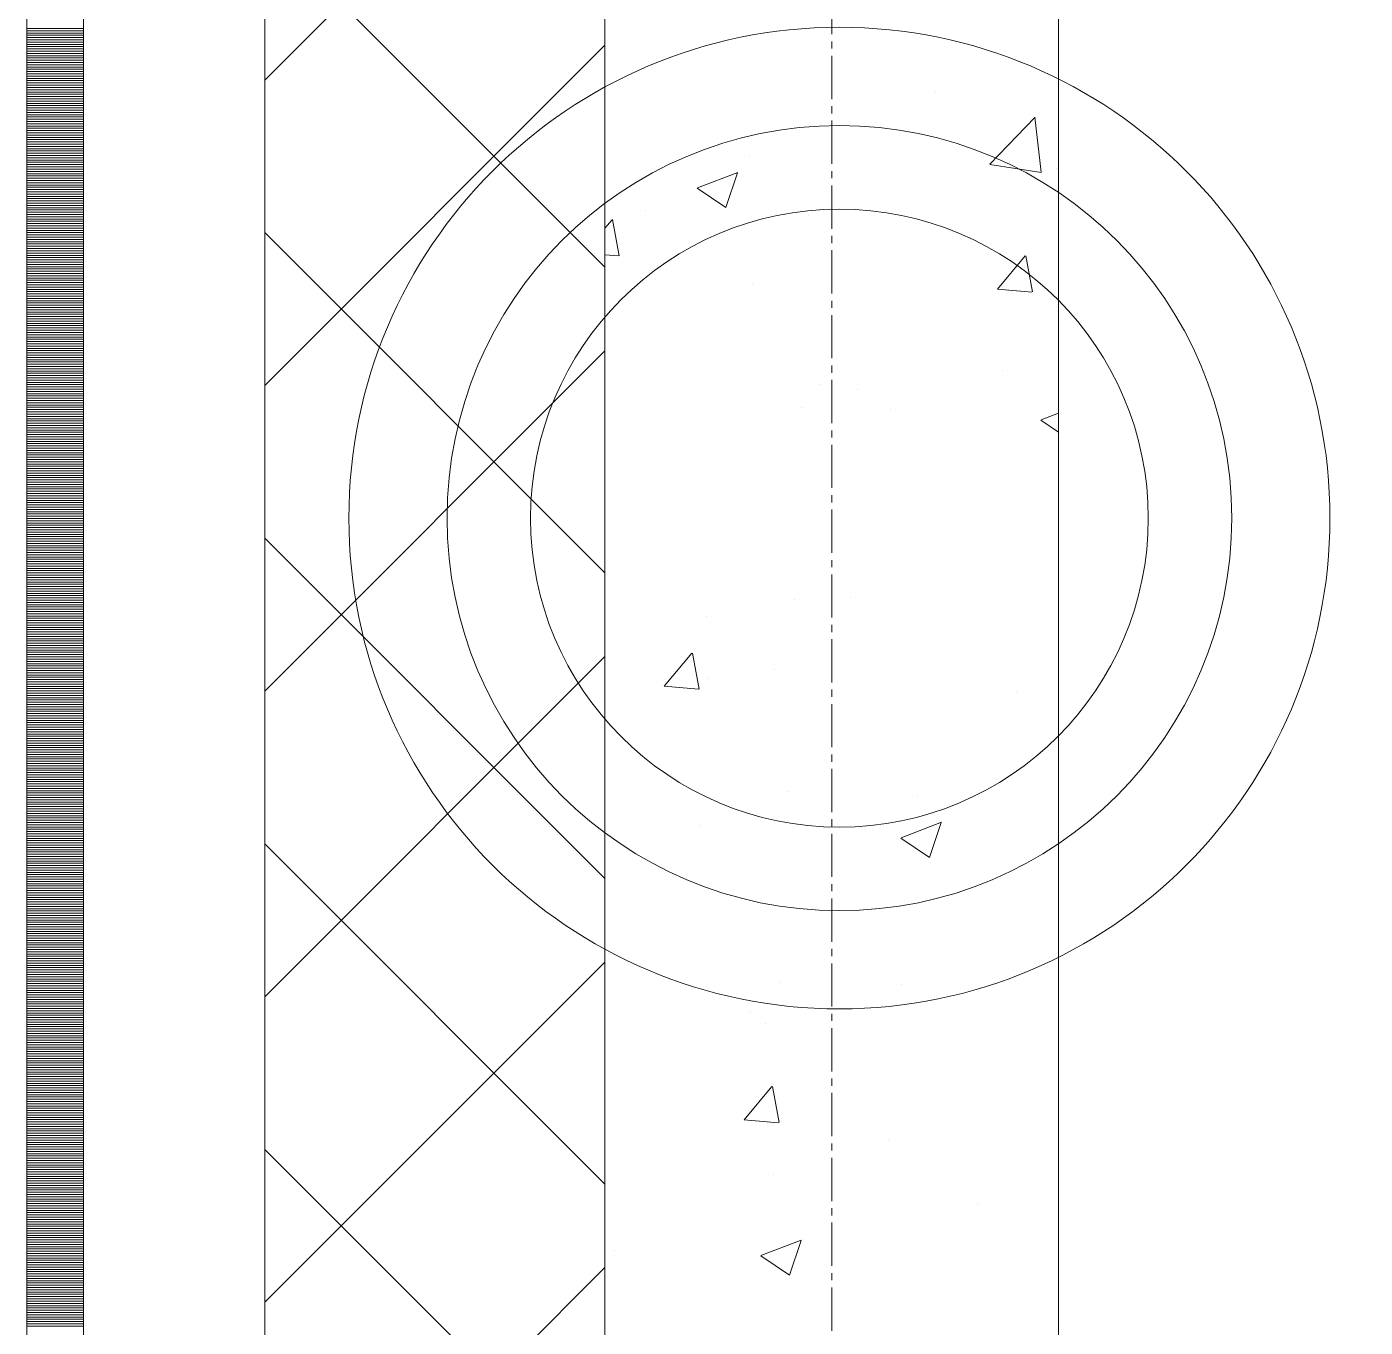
# Model space of a CAD drawing. Header units: millimetres. Extents: x 538266 to 1167394, y 114608 to 637157.
# Drawn here: x 828883 to 829473, y 197498 to 198072 of the extents above; entities that cross this region are included whole.
import ezdxf
from ezdxf.enums import TextEntityAlignment as Align

# ---------------------------------------------------------------- set-up
doc = ezdxf.new("R2010")
doc.units = ezdxf.units.MM
doc.linetypes.add('CENTER2', pattern=[28.575, 19.05, -3.175, 3.175, -3.175])
doc.linetypes.add('DASHED', pattern=[19.05, 12.7, -6.35])
doc.layers.get('Defpoints').update_dxf_attribs({"color": 140})
doc.layers.add('АР_Делит', color=120, linetype='Continuous', lineweight=0, plot=False)
for name, color, linetype, lineweight in [('АР_Стены ПЕНОблок', 52, 'Continuous', 20), ('АР_Тонкая', 254, 'Continuous', 5), ('АР_Утеплитель', 31, 'Continuous', 0), ('АР_Штриховка', 8, 'Continuous', 0)]:
    doc.layers.add(name, color=color, linetype=linetype, lineweight=lineweight)
doc.layers.add('РД_Оси_100', color=7, linetype='Continuous', lineweight=0, true_color=0x525252)
doc.styles.add('style1', font='ARIALN.TTF')

# ---------------------------------------------------------------- blocks, each defined once
blk = doc.blocks.new('2_этаж')
at = {"layer": 'АР_Делит', "color": 18, "true_color": 0x000000}
for radius in [216.34, 173.04, 136.21]:
    blk.add_circle((672876.96, 197855.17), radius, dxfattribs=at)
at = {"layer": 'АР_Стены ПЕНОблок', "color": 18, "linetype": 'Continuous', "lineweight": 20, "true_color": 0x000000}
for p, q in [((672773.57, 213213.25), (672773.57, 137013.25)), ((672973.57, 137013.25), (672973.57, 213213.25))]:
    blk.add_line(p, q, dxfattribs=at)
at = {"layer": 'АР_Тонкая', "color": 18, "linetype": 'Continuous', "lineweight": 5, "true_color": 0x000000}
for p, q in [((672518.57, 213213.25), (672518.57, 137013.25)), ((672543.57, 213213.25), (672543.57, 137013.25)), ((672543.57, 137013.25), (672543.57, 213213.25)), ((672623.57, 137013.25), (672623.57, 213213.25))]:
    blk.add_line(p, q, dxfattribs=at)
at = {"layer": 'АР_Утеплитель', "color": 18, "linetype": 'Continuous', "lineweight": 0, "true_color": 0x000000}
for p, q in [((672623.57, 213213.25), (672623.57, 137013.25)), ((672773.57, 137013.25), (672773.57, 213213.25))]:
    blk.add_line(p, q, dxfattribs=at)
at = {"layer": 'АР_Штриховка', "color": 18, "linetype": 'Continuous', "lineweight": 0, "true_color": 0x000000}
for p, q in [((672623.57, 198048.28), (672773.57, 198198.28)), ((672773.57, 197965.72), (672623.57, 198115.72)), ((672518.57, 198071), (672543.57, 198071)), ((672518.57, 198070), (672543.57, 198070)), ((672518.57, 198069), (672543.57, 198069)), ((672518.57, 198068), (672543.57, 198068)), ((672518.57, 198067), (672543.57, 198067)), ((672518.57, 198066), (672543.57, 198066)), ((672518.57, 198065), (672543.57, 198065)), ((672518.57, 198064), (672543.57, 198064)), ((672518.57, 198063), (672543.57, 198063)), ((672518.57, 198062), (672543.57, 198062)), ((672518.57, 198061), (672543.57, 198061)), ((672518.57, 198060), (672543.57, 198060)), ((672518.57, 198059), (672543.57, 198059)), ((672518.57, 198058), (672543.57, 198058)), ((672623.57, 197913.58), (672773.57, 198063.58)), ((672518.57, 198057), (672543.57, 198057)), ((672518.57, 198056), (672543.57, 198056)), ((672518.57, 198055), (672543.57, 198055)), ((672518.57, 198054), (672543.57, 198054)), ((672518.57, 198053), (672543.57, 198053)), ((672518.57, 198052), (672543.57, 198052)), ((672518.57, 198051), (672543.57, 198051)), ((672518.57, 198050), (672543.57, 198050)), ((672518.57, 198049), (672543.57, 198049)), ((672518.57, 198048), (672543.57, 198048)), ((672518.57, 198047), (672543.57, 198047)), ((672783.77, 198049.02), (672783.77, 198049.02)), ((672518.57, 198046), (672543.57, 198046)), ((672518.57, 198045), (672543.57, 198045)), ((672518.57, 198044), (672543.57, 198044)), ((672518.57, 198043), (672543.57, 198043)), ((672518.57, 198042), (672543.57, 198042)), ((672518.57, 198041), (672543.57, 198041)), ((672919.36, 198043.3), (672919.36, 198043.3)), ((672518.57, 198040), (672543.57, 198040)), ((672518.57, 198039), (672543.57, 198039)), ((672518.57, 198038), (672543.57, 198038)), ((672518.57, 198037), (672543.57, 198037)), ((672518.57, 198036), (672543.57, 198036)), ((672518.57, 198035), (672543.57, 198035)), ((672518.57, 198034), (672543.57, 198034)), ((672518.57, 198033), (672543.57, 198033)), ((672518.57, 198032), (672543.57, 198032)), ((672518.57, 198031), (672543.57, 198031)), ((672518.57, 198030), (672543.57, 198030)), ((672518.57, 198029), (672543.57, 198029)), ((672943.3, 198011.21), (672963.08, 198031.83)), ((672965.96, 198007.72), (672963.16, 198031.84)), ((672518.57, 198028), (672543.57, 198028)), ((672518.57, 198027), (672543.57, 198027)), ((672518.57, 198026), (672543.57, 198026)), ((672518.57, 198025), (672543.57, 198025)), ((672518.57, 198024), (672543.57, 198024)), ((672518.57, 198023), (672543.57, 198023)), ((672518.57, 198022), (672543.57, 198022)), ((672518.57, 198021), (672543.57, 198021)), ((672518.57, 198020), (672543.57, 198020)), ((672518.57, 198019), (672543.57, 198019)), ((672518.57, 198018), (672543.57, 198018)), ((672518.57, 198017), (672543.57, 198017)), ((672518.57, 198016), (672543.57, 198016)), ((672518.57, 198015), (672543.57, 198015)), ((672518.57, 198014), (672543.57, 198014)), ((672518.57, 198013), (672543.57, 198013)), ((672518.57, 198012), (672543.57, 198012)), ((672518.57, 198011), (672543.57, 198011)), ((672837.33, 198014.91), (672837.33, 198014.91)), ((672943.35, 198011.09), (672965.94, 198007.59)), ((672951.96, 198011.99), (672951.96, 198011.99)), ((672518.57, 198010), (672543.57, 198010)), ((672518.57, 198009), (672543.57, 198009)), ((672518.57, 198008), (672543.57, 198008)), ((672518.57, 198007), (672543.57, 198007)), ((672518.57, 198006), (672543.57, 198006)), ((672518.57, 198005), (672543.57, 198005)), ((672814.32, 198000.74), (672832.11, 198007.57)), ((672826.9, 197992.06), (672832.05, 198007.41)), ((672972.92, 198009.18), (672972.92, 198009.18)), ((672518.57, 198004), (672543.57, 198004)), ((672518.57, 198003), (672543.57, 198003)), ((672518.57, 198002), (672543.57, 198002)), ((672518.57, 198001), (672543.57, 198001)), ((672518.57, 198000), (672543.57, 198000)), ((672518.57, 197999), (672543.57, 197999)), ((672814.25, 198000.58), (672826.89, 197992.06)), ((672518.57, 197998), (672543.57, 197998)), ((672518.57, 197997), (672543.57, 197997)), ((672518.57, 197996), (672543.57, 197996)), ((672518.57, 197995), (672543.57, 197995)), ((672518.57, 197994), (672543.57, 197994)), ((672518.57, 197993), (672543.57, 197993)), ((672518.57, 197992), (672543.57, 197992)), ((672518.57, 197991), (672543.57, 197991)), ((672518.57, 197990), (672543.57, 197990)), ((672518.57, 197989), (672543.57, 197989)), ((672518.57, 197988), (672543.57, 197988)), ((672791.55, 197990.87), (672791.55, 197990.87)), ((672863.3, 197988.54), (672863.3, 197988.54)), ((672518.57, 197987), (672543.57, 197987)), ((672518.57, 197986), (672543.57, 197986)), ((672518.57, 197985), (672543.57, 197985)), ((672518.57, 197984), (672543.57, 197984)), ((672518.57, 197983), (672543.57, 197983)), ((672518.57, 197982), (672543.57, 197982)), ((672773.57, 197983), (672776.67, 197986.69)), ((672779.87, 197970.82), (672776.94, 197986.74)), ((672518.57, 197981), (672543.57, 197981)), ((672518.57, 197980), (672543.57, 197980)), ((672518.57, 197979), (672543.57, 197979)), ((672518.57, 197978), (672543.57, 197978)), ((672518.57, 197977), (672543.57, 197977)), ((672518.57, 197976), (672543.57, 197976)), ((672773.57, 197831.01), (672623.57, 197981.01)), ((672518.57, 197975), (672543.57, 197975)), ((672518.57, 197974), (672543.57, 197974)), ((672518.57, 197973), (672543.57, 197973)), ((672518.57, 197972), (672543.57, 197972)), ((672518.57, 197971), (672543.57, 197971)), ((672518.57, 197970), (672543.57, 197970)), ((672773.57, 197971.29), (672779.6, 197970.77)), ((672946.61, 197956.16), (672958.85, 197970.75)), ((672962.06, 197954.88), (672959.12, 197970.8)), ((672518.57, 197969), (672543.57, 197969)), ((672518.57, 197968), (672543.57, 197968)), ((672518.57, 197967), (672543.57, 197967)), ((672518.57, 197966), (672543.57, 197966)), ((672518.57, 197965), (672543.57, 197965)), ((672518.57, 197964), (672543.57, 197964)), ((672518.57, 197963), (672543.57, 197963)), ((672518.57, 197962), (672543.57, 197962)), ((672518.57, 197961), (672543.57, 197961)), ((672518.57, 197960), (672543.57, 197960)), ((672518.57, 197959), (672543.57, 197959)), ((672518.57, 197958), (672543.57, 197958)), ((672838.5, 197958.72), (672838.5, 197958.72)), ((672518.57, 197957), (672543.57, 197957)), ((672518.57, 197956), (672543.57, 197956)), ((672518.57, 197955), (672543.57, 197955)), ((672518.57, 197954), (672543.57, 197954)), ((672518.57, 197953), (672543.57, 197953)), ((672518.57, 197952), (672543.57, 197952)), ((672946.61, 197956.16), (672961.79, 197954.83)), ((672518.57, 197951), (672543.57, 197951)), ((672518.57, 197950), (672543.57, 197950)), ((672518.57, 197949), (672543.57, 197949)), ((672518.57, 197948), (672543.57, 197948)), ((672518.57, 197947), (672543.57, 197947)), ((672518.57, 197946), (672543.57, 197946)), ((672518.57, 197945), (672543.57, 197945)), ((672518.57, 197944), (672543.57, 197944)), ((672518.57, 197943), (672543.57, 197943)), ((672518.57, 197942), (672543.57, 197942)), ((672518.57, 197941), (672543.57, 197941)), ((672518.57, 197940), (672543.57, 197940)), ((672518.57, 197939), (672543.57, 197939)), ((672518.57, 197938), (672543.57, 197938)), ((672518.57, 197937), (672543.57, 197937)), ((672518.57, 197936), (672543.57, 197936)), ((672518.57, 197935), (672543.57, 197935)), ((672518.57, 197934), (672543.57, 197934)), ((672518.57, 197933), (672543.57, 197933)), ((672518.57, 197932), (672543.57, 197932)), ((672518.57, 197931), (672543.57, 197931)), ((672518.57, 197930), (672543.57, 197930)), ((672518.57, 197929), (672543.57, 197929)), ((672623.57, 197778.88), (672773.57, 197928.88)), ((672518.57, 197928), (672543.57, 197928)), ((672518.57, 197927), (672543.57, 197927)), ((672518.57, 197926), (672543.57, 197926)), ((672518.57, 197925), (672543.57, 197925)), ((672518.57, 197924), (672543.57, 197924)), ((672518.57, 197923), (672543.57, 197923)), ((672518.57, 197922), (672543.57, 197922)), ((672518.57, 197921), (672543.57, 197921)), ((672518.57, 197920), (672543.57, 197920)), ((672518.57, 197919), (672543.57, 197919)), ((672518.57, 197918), (672543.57, 197918)), ((672518.57, 197917), (672543.57, 197917)), ((672948.73, 197920.18), (672948.73, 197920.18)), ((672518.57, 197916), (672543.57, 197916)), ((672518.57, 197915), (672543.57, 197915)), ((672518.57, 197914), (672543.57, 197914)), ((672518.57, 197913), (672543.57, 197913)), ((672518.57, 197912), (672543.57, 197912)), ((672518.57, 197911), (672543.57, 197911)), ((672868.83, 197914.18), (672868.83, 197914.18)), ((672885.14, 197911.81), (672885.14, 197911.81)), ((672518.57, 197910), (672543.57, 197910)), ((672518.57, 197909), (672543.57, 197909)), ((672518.57, 197908), (672543.57, 197908)), ((672518.57, 197907), (672543.57, 197907)), ((672518.57, 197906), (672543.57, 197906)), ((672518.57, 197905), (672543.57, 197905)), ((672518.57, 197904), (672543.57, 197904)), ((672518.57, 197903), (672543.57, 197903)), ((672518.57, 197902), (672543.57, 197902)), ((672518.57, 197901), (672543.57, 197901)), ((672518.57, 197900), (672543.57, 197900)), ((672518.57, 197899), (672543.57, 197899)), ((672860.21, 197903.98), (672860.21, 197903.98)), ((672899.36, 197902.95), (672899.36, 197902.95)), ((672965.94, 197898.48), (672973.57, 197901.41)), ((672518.57, 197898), (672543.57, 197898)), ((672518.57, 197897), (672543.57, 197897)), ((672518.57, 197896), (672543.57, 197896)), ((672518.57, 197895), (672543.57, 197895)), ((672518.57, 197894), (672543.57, 197894)), ((672518.57, 197893), (672543.57, 197893)), ((672965.86, 197898.32), (672973.57, 197893.12)), ((672518.57, 197892), (672543.57, 197892)), ((672518.57, 197891), (672543.57, 197891)), ((672518.57, 197890), (672543.57, 197890)), ((672518.57, 197889), (672543.57, 197889)), ((672518.57, 197888), (672543.57, 197888)), ((672518.57, 197887), (672543.57, 197887)), ((672518.57, 197886), (672543.57, 197886)), ((672518.57, 197885), (672543.57, 197885)), ((672518.57, 197884), (672543.57, 197884)), ((672518.57, 197883), (672543.57, 197883)), ((672518.57, 197882), (672543.57, 197882)), ((672518.57, 197881), (672543.57, 197881)), ((672518.57, 197880), (672543.57, 197880)), ((672518.57, 197879), (672543.57, 197879)), ((672518.57, 197878), (672543.57, 197878)), ((672518.57, 197877), (672543.57, 197877)), ((672518.57, 197876), (672543.57, 197876)), ((672518.57, 197875), (672543.57, 197875)), ((672518.57, 197874), (672543.57, 197874)), ((672518.57, 197873), (672543.57, 197873)), ((672518.57, 197872), (672543.57, 197872)), ((672518.57, 197871), (672543.57, 197871)), ((672518.57, 197870), (672543.57, 197870)), ((672518.57, 197869), (672543.57, 197869)), ((672518.57, 197868), (672543.57, 197868)), ((672518.57, 197867), (672543.57, 197867)), ((672518.57, 197866), (672543.57, 197866)), ((672518.57, 197865), (672543.57, 197865)), ((672518.57, 197864), (672543.57, 197864)), ((672518.57, 197863), (672543.57, 197863)), ((672518.57, 197862), (672543.57, 197862)), ((672518.57, 197861), (672543.57, 197861)), ((672518.57, 197860), (672543.57, 197860)), ((672518.57, 197859), (672543.57, 197859)), ((672518.57, 197858), (672543.57, 197858)), ((672518.57, 197857), (672543.57, 197857)), ((672518.57, 197856), (672543.57, 197856)), ((672518.57, 197855), (672543.57, 197855)), ((672518.57, 197854), (672543.57, 197854)), ((672518.57, 197853), (672543.57, 197853)), ((672518.57, 197852), (672543.57, 197852)), ((672518.57, 197851), (672543.57, 197851)), ((672518.57, 197850), (672543.57, 197850)), ((672518.57, 197849), (672543.57, 197849)), ((672518.57, 197848), (672543.57, 197848)), ((672518.57, 197847), (672543.57, 197847)), ((672518.57, 197846), (672543.57, 197846)), ((672773.57, 197696.31), (672623.57, 197846.31)), ((672518.57, 197845), (672543.57, 197845)), ((672518.57, 197844), (672543.57, 197844)), ((672518.57, 197843), (672543.57, 197843)), ((672518.57, 197842), (672543.57, 197842)), ((672518.57, 197841), (672543.57, 197841)), ((672518.57, 197840), (672543.57, 197840)), ((672518.57, 197839), (672543.57, 197839)), ((672518.57, 197838), (672543.57, 197838)), ((672518.57, 197837), (672543.57, 197837)), ((672518.57, 197836), (672543.57, 197836)), ((672518.57, 197835), (672543.57, 197835)), ((672518.57, 197834), (672543.57, 197834)), ((672518.57, 197833), (672543.57, 197833)), ((672518.57, 197832), (672543.57, 197832)), ((672518.57, 197831), (672543.57, 197831)), ((672518.57, 197830), (672543.57, 197830)), ((672518.57, 197829), (672543.57, 197829)), ((672518.57, 197828), (672543.57, 197828)), ((672518.57, 197827), (672543.57, 197827)), ((672518.57, 197826), (672543.57, 197826)), ((672518.57, 197825), (672543.57, 197825)), ((672518.57, 197824), (672543.57, 197824)), ((672518.57, 197823), (672543.57, 197823)), ((672518.57, 197822), (672543.57, 197822)), ((672518.57, 197821), (672543.57, 197821)), ((672518.57, 197820), (672543.57, 197820)), ((672518.57, 197819), (672543.57, 197819)), ((672518.57, 197818), (672543.57, 197818)), ((672518.57, 197817), (672543.57, 197817)), ((672518.57, 197816), (672543.57, 197816)), ((672857.12, 197819.43), (672857.12, 197819.43)), ((672881.91, 197820), (672881.91, 197820)), ((672518.57, 197815), (672543.57, 197815)), ((672518.57, 197814), (672543.57, 197814)), ((672518.57, 197813), (672543.57, 197813)), ((672518.57, 197812), (672543.57, 197812)), ((672518.57, 197811), (672543.57, 197811)), ((672818.32, 197811.63), (672818.32, 197811.63)), ((672518.57, 197810), (672543.57, 197810)), ((672518.57, 197809), (672543.57, 197809)), ((672518.57, 197808), (672543.57, 197808)), ((672518.57, 197807), (672543.57, 197807)), ((672518.57, 197806), (672543.57, 197806)), ((672518.57, 197805), (672543.57, 197805)), ((672518.57, 197804), (672543.57, 197804)), ((672518.57, 197803), (672543.57, 197803)), ((672518.57, 197802), (672543.57, 197802)), ((672518.57, 197801), (672543.57, 197801)), ((672518.57, 197800), (672543.57, 197800)), ((672518.57, 197799), (672543.57, 197799)), ((672518.57, 197798), (672543.57, 197798)), ((672518.57, 197797), (672543.57, 197797)), ((672518.57, 197796), (672543.57, 197796)), ((672518.57, 197795), (672543.57, 197795)), ((672518.57, 197794), (672543.57, 197794)), ((672518.57, 197793), (672543.57, 197793)), ((672623.57, 197644.17), (672773.57, 197794.17)), ((672799.66, 197781.04), (672811.91, 197795.64)), ((672815.12, 197779.76), (672812.18, 197795.68)), ((672518.57, 197792), (672543.57, 197792)), ((672518.57, 197791), (672543.57, 197791)), ((672518.57, 197790), (672543.57, 197790)), ((672518.57, 197789), (672543.57, 197789)), ((672518.57, 197788), (672543.57, 197788)), ((672518.57, 197787), (672543.57, 197787)), ((672848.24, 197788.63), (672848.24, 197788.63)), ((672518.57, 197786), (672543.57, 197786)), ((672518.57, 197785), (672543.57, 197785)), ((672518.57, 197784), (672543.57, 197784)), ((672518.57, 197783), (672543.57, 197783)), ((672518.57, 197782), (672543.57, 197782)), ((672518.57, 197781), (672543.57, 197781)), ((672799.66, 197781.04), (672814.85, 197779.71)), ((672819.37, 197784.39), (672819.37, 197784.39)), ((672518.57, 197780), (672543.57, 197780)), ((672518.57, 197779), (672543.57, 197779)), ((672518.57, 197778), (672543.57, 197778)), ((672518.57, 197777), (672543.57, 197777)), ((672518.57, 197776), (672543.57, 197776)), ((672518.57, 197775), (672543.57, 197775)), ((672954.96, 197778.66), (672954.96, 197778.66)), ((672518.57, 197774), (672543.57, 197774)), ((672518.57, 197773), (672543.57, 197773)), ((672518.57, 197772), (672543.57, 197772)), ((672518.57, 197771), (672543.57, 197771)), ((672518.57, 197770), (672543.57, 197770)), ((672518.57, 197769), (672543.57, 197769)), ((672518.57, 197768), (672543.57, 197768)), ((672518.57, 197767), (672543.57, 197767)), ((672518.57, 197766), (672543.57, 197766)), ((672518.57, 197765), (672543.57, 197765)), ((672518.57, 197764), (672543.57, 197764)), ((672518.57, 197763), (672543.57, 197763)), ((672518.57, 197762), (672543.57, 197762)), ((672518.57, 197761), (672543.57, 197761)), ((672518.57, 197760), (672543.57, 197760)), ((672518.57, 197759), (672543.57, 197759)), ((672518.57, 197758), (672543.57, 197758)), ((672518.57, 197757), (672543.57, 197757)), ((672518.57, 197756), (672543.57, 197756)), ((672518.57, 197755), (672543.57, 197755)), ((672518.57, 197754), (672543.57, 197754)), ((672518.57, 197753), (672543.57, 197753)), ((672518.57, 197752), (672543.57, 197752)), ((672518.57, 197751), (672543.57, 197751)), ((672518.57, 197750), (672543.57, 197750)), ((672518.57, 197749), (672543.57, 197749)), ((672518.57, 197748), (672543.57, 197748)), ((672518.57, 197747), (672543.57, 197747)), ((672518.57, 197746), (672543.57, 197746)), ((672872.92, 197750.27), (672872.92, 197750.27)), ((672518.57, 197745), (672543.57, 197745)), ((672518.57, 197744), (672543.57, 197744)), ((672518.57, 197743), (672543.57, 197743)), ((672518.57, 197742), (672543.57, 197742)), ((672518.57, 197741), (672543.57, 197741)), ((672518.57, 197740), (672543.57, 197740)), ((672518.57, 197739), (672543.57, 197739)), ((672518.57, 197738), (672543.57, 197738)), ((672518.57, 197737), (672543.57, 197737)), ((672518.57, 197736), (672543.57, 197736)), ((672518.57, 197735), (672543.57, 197735)), ((672518.57, 197734), (672543.57, 197734)), ((672854.03, 197734.87), (672854.03, 197734.87)), ((672518.57, 197733), (672543.57, 197733)), ((672518.57, 197732), (672543.57, 197732)), ((672518.57, 197731), (672543.57, 197731)), ((672518.57, 197730), (672543.57, 197730)), ((672518.57, 197729), (672543.57, 197729)), ((672518.57, 197728), (672543.57, 197728)), ((672911.29, 197732.49), (672911.29, 197732.49)), ((672518.57, 197727), (672543.57, 197727)), ((672518.57, 197726), (672543.57, 197726)), ((672518.57, 197725), (672543.57, 197725)), ((672518.57, 197724), (672543.57, 197724)), ((672518.57, 197723), (672543.57, 197723)), ((672518.57, 197722), (672543.57, 197722)), ((672518.57, 197721), (672543.57, 197721)), ((672518.57, 197720), (672543.57, 197720)), ((672518.57, 197719), (672543.57, 197719)), ((672518.57, 197718), (672543.57, 197718)), ((672518.57, 197717), (672543.57, 197717)), ((672518.57, 197716), (672543.57, 197716)), ((672815.09, 197719.82), (672815.09, 197719.82)), ((672904.13, 197714.29), (672921.92, 197721.12)), ((672916.71, 197705.6), (672921.86, 197720.95)), ((672518.57, 197715), (672543.57, 197715)), ((672518.57, 197714), (672543.57, 197714)), ((672518.57, 197713), (672543.57, 197713)), ((672518.57, 197712), (672543.57, 197712)), ((672518.57, 197711), (672543.57, 197711)), ((672518.57, 197710), (672543.57, 197710)), ((672773.57, 197561.6), (672623.57, 197711.6)), ((672904.06, 197714.13), (672916.7, 197705.61)), ((672518.57, 197709), (672543.57, 197709)), ((672518.57, 197708), (672543.57, 197708)), ((672518.57, 197707), (672543.57, 197707)), ((672518.57, 197706), (672543.57, 197706)), ((672518.57, 197705), (672543.57, 197705)), ((672518.57, 197704), (672543.57, 197704)), ((672518.57, 197703), (672543.57, 197703)), ((672518.57, 197702), (672543.57, 197702)), ((672518.57, 197701), (672543.57, 197701)), ((672518.57, 197700), (672543.57, 197700)), ((672518.57, 197699), (672543.57, 197699)), ((672518.57, 197698), (672543.57, 197698)), ((672518.57, 197697), (672543.57, 197697)), ((672518.57, 197696), (672543.57, 197696)), ((672518.57, 197695), (672543.57, 197695)), ((672518.57, 197694), (672543.57, 197694)), ((672518.57, 197693), (672543.57, 197693)), ((672518.57, 197692), (672543.57, 197692)), ((672518.57, 197691), (672543.57, 197691)), ((672518.57, 197690), (672543.57, 197690)), ((672518.57, 197689), (672543.57, 197689)), ((672518.57, 197688), (672543.57, 197688)), ((672518.57, 197687), (672543.57, 197687)), ((672518.57, 197686), (672543.57, 197686)), ((672518.57, 197685), (672543.57, 197685)), ((672518.57, 197684), (672543.57, 197684)), ((672518.57, 197683), (672543.57, 197683)), ((672518.57, 197682), (672543.57, 197682)), ((672518.57, 197681), (672543.57, 197681)), ((672518.57, 197680), (672543.57, 197680)), ((672518.57, 197679), (672543.57, 197679)), ((672518.57, 197678), (672543.57, 197678)), ((672518.57, 197677), (672543.57, 197677)), ((672518.57, 197676), (672543.57, 197676)), ((672518.57, 197675), (672543.57, 197675)), ((672518.57, 197674), (672543.57, 197674)), ((672518.57, 197673), (672543.57, 197673)), ((672518.57, 197672), (672543.57, 197672)), ((672518.57, 197671), (672543.57, 197671)), ((672518.57, 197670), (672543.57, 197670)), ((672518.57, 197669), (672543.57, 197669)), ((672518.57, 197668), (672543.57, 197668)), ((672518.57, 197667), (672543.57, 197667)), ((672518.57, 197666), (672543.57, 197666)), ((672518.57, 197665), (672543.57, 197665)), ((672518.57, 197664), (672543.57, 197664)), ((672518.57, 197663), (672543.57, 197663)), ((672518.57, 197662), (672543.57, 197662)), ((672518.57, 197661), (672543.57, 197661)), ((672518.57, 197660), (672543.57, 197660)), ((672518.57, 197659), (672543.57, 197659)), ((672518.57, 197658), (672543.57, 197658)), ((672518.57, 197657), (672543.57, 197657)), ((672623.57, 197509.47), (672773.57, 197659.47)), ((672518.57, 197656), (672543.57, 197656)), ((672518.57, 197655), (672543.57, 197655)), ((672518.57, 197654), (672543.57, 197654)), ((672518.57, 197653), (672543.57, 197653)), ((672518.57, 197652), (672543.57, 197652)), ((672518.57, 197651), (672543.57, 197651)), ((672518.57, 197650), (672543.57, 197650)), ((672518.57, 197649), (672543.57, 197649)), ((672518.57, 197648), (672543.57, 197648)), ((672518.57, 197647), (672543.57, 197647)), ((672518.57, 197646), (672543.57, 197646)), ((672518.57, 197645), (672543.57, 197645)), ((672850.94, 197650.32), (672850.94, 197650.32)), ((672904.43, 197649.55), (672904.43, 197649.55)), ((672518.57, 197644), (672543.57, 197644)), ((672518.57, 197643), (672543.57, 197643)), ((672518.57, 197642), (672543.57, 197642)), ((672518.57, 197641), (672543.57, 197641)), ((672518.57, 197640), (672543.57, 197640)), ((672518.57, 197639), (672543.57, 197639)), ((672518.57, 197638), (672543.57, 197638)), ((672518.57, 197637), (672543.57, 197637)), ((672518.57, 197636), (672543.57, 197636)), ((672518.57, 197635), (672543.57, 197635)), ((672518.57, 197634), (672543.57, 197634)), ((672518.57, 197633), (672543.57, 197633)), ((672837.75, 197637.08), (672837.75, 197637.08)), ((672518.57, 197632), (672543.57, 197632)), ((672518.57, 197631), (672543.57, 197631)), ((672518.57, 197630), (672543.57, 197630)), ((672518.57, 197629), (672543.57, 197629)), ((672518.57, 197628), (672543.57, 197628)), ((672844.47, 197632.31), (672844.47, 197632.31)), ((672518.57, 197627), (672543.57, 197627)), ((672518.57, 197626), (672543.57, 197626)), ((672518.57, 197625), (672543.57, 197625)), ((672518.57, 197624), (672543.57, 197624)), ((672518.57, 197623), (672543.57, 197623)), ((672518.57, 197622), (672543.57, 197622)), ((672518.57, 197621), (672543.57, 197621)), ((672518.57, 197620), (672543.57, 197620)), ((672518.57, 197619), (672543.57, 197619)), ((672518.57, 197618), (672543.57, 197618)), ((672518.57, 197617), (672543.57, 197617)), ((672518.57, 197616), (672543.57, 197616)), ((672518.57, 197615), (672543.57, 197615)), ((672518.57, 197614), (672543.57, 197614)), ((672518.57, 197613), (672543.57, 197613)), ((672518.57, 197612), (672543.57, 197612)), ((672518.57, 197611), (672543.57, 197611)), ((672518.57, 197610), (672543.57, 197610)), ((672518.57, 197609), (672543.57, 197609)), ((672518.57, 197608), (672543.57, 197608)), ((672518.57, 197607), (672543.57, 197607)), ((672518.57, 197606), (672543.57, 197606)), ((672518.57, 197605), (672543.57, 197605)), ((672518.57, 197604), (672543.57, 197604)), ((672834.91, 197589.99), (672847.15, 197604.58)), ((672850.36, 197588.7), (672847.42, 197604.62)), ((672518.57, 197603), (672543.57, 197603)), ((672518.57, 197602), (672543.57, 197602)), ((672518.57, 197601), (672543.57, 197601)), ((672518.57, 197600), (672543.57, 197600)), ((672518.57, 197599), (672543.57, 197599)), ((672518.57, 197598), (672543.57, 197598)), ((672518.57, 197597), (672543.57, 197597)), ((672518.57, 197596), (672543.57, 197596)), ((672518.57, 197595), (672543.57, 197595)), ((672518.57, 197594), (672543.57, 197594)), ((672518.57, 197593), (672543.57, 197593)), ((672518.57, 197592), (672543.57, 197592)), ((672518.57, 197591), (672543.57, 197591)), ((672518.57, 197590), (672543.57, 197590)), ((672518.57, 197589), (672543.57, 197589)), ((672518.57, 197588), (672543.57, 197588)), ((672518.57, 197587), (672543.57, 197587)), ((672518.57, 197586), (672543.57, 197586)), ((672834.91, 197589.98), (672850.09, 197588.65)), ((672518.57, 197585), (672543.57, 197585)), ((672518.57, 197584), (672543.57, 197584)), ((672518.57, 197583), (672543.57, 197583)), ((672518.57, 197582), (672543.57, 197582)), ((672518.57, 197581), (672543.57, 197581)), ((672518.57, 197580), (672543.57, 197580)), ((672898.62, 197581.31), (672898.62, 197581.31)), ((672518.57, 197579), (672543.57, 197579)), ((672518.57, 197578), (672543.57, 197578)), ((672518.57, 197577), (672543.57, 197577)), ((672518.57, 197576), (672543.57, 197576)), ((672518.57, 197575), (672543.57, 197575)), ((672518.57, 197574), (672543.57, 197574)), ((672773.57, 197426.9), (672623.57, 197576.9)), ((672518.57, 197573), (672543.57, 197573)), ((672518.57, 197572), (672543.57, 197572)), ((672518.57, 197571), (672543.57, 197571)), ((672518.57, 197570), (672543.57, 197570)), ((672518.57, 197569), (672543.57, 197569)), ((672518.57, 197568), (672543.57, 197568)), ((672518.57, 197567), (672543.57, 197567)), ((672518.57, 197566), (672543.57, 197566)), ((672518.57, 197565), (672543.57, 197565)), ((672518.57, 197564), (672543.57, 197564)), ((672518.57, 197563), (672543.57, 197563)), ((672847.85, 197565.76), (672847.85, 197565.76)), ((672518.57, 197562), (672543.57, 197562)), ((672518.57, 197561), (672543.57, 197561)), ((672518.57, 197560), (672543.57, 197560)), ((672518.57, 197559), (672543.57, 197559)), ((672518.57, 197558), (672543.57, 197558)), ((672518.57, 197557), (672543.57, 197557)), ((672518.57, 197556), (672543.57, 197556)), ((672518.57, 197555), (672543.57, 197555)), ((672518.57, 197554), (672543.57, 197554)), ((672518.57, 197553), (672543.57, 197553)), ((672518.57, 197552), (672543.57, 197552)), ((672518.57, 197551), (672543.57, 197551)), ((672938.06, 197553.25), (672938.06, 197553.25)), ((672518.57, 197550), (672543.57, 197550)), ((672518.57, 197549), (672543.57, 197549)), ((672518.57, 197548), (672543.57, 197548)), ((672518.57, 197547), (672543.57, 197547)), ((672518.57, 197546), (672543.57, 197546)), ((672518.57, 197545), (672543.57, 197545)), ((672518.57, 197544), (672543.57, 197544)), ((672518.57, 197543), (672543.57, 197543)), ((672518.57, 197542), (672543.57, 197542)), ((672518.57, 197541), (672543.57, 197541)), ((672518.57, 197540), (672543.57, 197540)), ((672518.57, 197539), (672543.57, 197539)), ((672518.57, 197538), (672543.57, 197538)), ((672518.57, 197537), (672543.57, 197537)), ((672518.57, 197536), (672543.57, 197536)), ((672518.57, 197535), (672543.57, 197535)), ((672518.57, 197534), (672543.57, 197534)), ((672518.57, 197533), (672543.57, 197533)), ((672842.33, 197530.1), (672860.12, 197536.93)), ((672854.91, 197521.42), (672860.06, 197536.77)), ((672518.57, 197532), (672543.57, 197532)), ((672518.57, 197531), (672543.57, 197531)), ((672518.57, 197530), (672543.57, 197530)), ((672518.57, 197529), (672543.57, 197529)), ((672518.57, 197528), (672543.57, 197528)), ((672518.57, 197527), (672543.57, 197527)), ((672777.65, 197532.13), (672777.65, 197532.13)), ((672842.26, 197529.94), (672854.9, 197521.42)), ((672518.57, 197526), (672543.57, 197526)), ((672518.57, 197525), (672543.57, 197525)), ((672518.57, 197524), (672543.57, 197524)), ((672518.57, 197523), (672543.57, 197523)), ((672518.57, 197522), (672543.57, 197522)), ((672518.57, 197521), (672543.57, 197521)), ((672623.57, 197374.76), (672773.57, 197524.76)), ((672518.57, 197520), (672543.57, 197520)), ((672518.57, 197519), (672543.57, 197519)), ((672518.57, 197518), (672543.57, 197518)), ((672518.57, 197517), (672543.57, 197517)), ((672518.57, 197516), (672543.57, 197516)), ((672518.57, 197515), (672543.57, 197515)), ((672854.96, 197519.76), (672854.96, 197519.76)), ((672518.57, 197514), (672543.57, 197514)), ((672518.57, 197513), (672543.57, 197513)), ((672518.57, 197512), (672543.57, 197512)), ((672518.57, 197511), (672543.57, 197511)), ((672518.57, 197510), (672543.57, 197510)), ((672518.57, 197509), (672543.57, 197509)), ((672518.57, 197508), (672543.57, 197508)), ((672518.57, 197507), (672543.57, 197507)), ((672518.57, 197506), (672543.57, 197506)), ((672518.57, 197505), (672543.57, 197505)), ((672518.57, 197504), (672543.57, 197504)), ((672518.57, 197503), (672543.57, 197503)), ((672518.57, 197502), (672543.57, 197502)), ((672518.57, 197501), (672543.57, 197501)), ((672518.57, 197500), (672543.57, 197500)), ((672518.57, 197499), (672543.57, 197499))]:
    blk.add_line(p, q, dxfattribs=at)
at = {"layer": 'Defpoints', "color": 18, "true_color": 0x000000, "style": 'style1'}
for p in [(677970.57, 219836.39), (678101.19, 211681.39)]:
    blk.add_attdef('АР-ПОМЕЩЕНИЕ:НАИМЕНОВАНИЕ', text='', height=100, dxfattribs=at).set_placement(p, align=Align.MIDDLE)
blk = doc.blocks.new('СОШ_2200_АР_ОСИ_М100_28.05.24')
at = {"layer": 'АР_Делит', "color": 251, "linetype": 'DASHED', "true_color": 0x636466}
blk.add_lwpolyline([(-355, 13145), (-355, 100855), (37145, 100855), (37145, 129155), (72745, 129155), (72745, 135155), (114955, 135155), (114955, -355)], dxfattribs=at)
at = {"layer": 'РД_Оси_100', "color": 251, "linetype": 'CENTER2', "true_color": 0x636466}
blk.add_line((0, -6155), (0, 139938.679), dxfattribs=at)

msp = doc.modelspace()

# ---------------------------------------------------------------- block references
msp.add_blockref('2_этаж', (156364.26, 0))
at = {"layer": 'РД_Оси_100'}
msp.add_blockref('СОШ_2200_АР_ОСИ_М100_28.05.24', (829237.83, 122413.25), dxfattribs=at)

doc.saveas('drawing.dxf')
